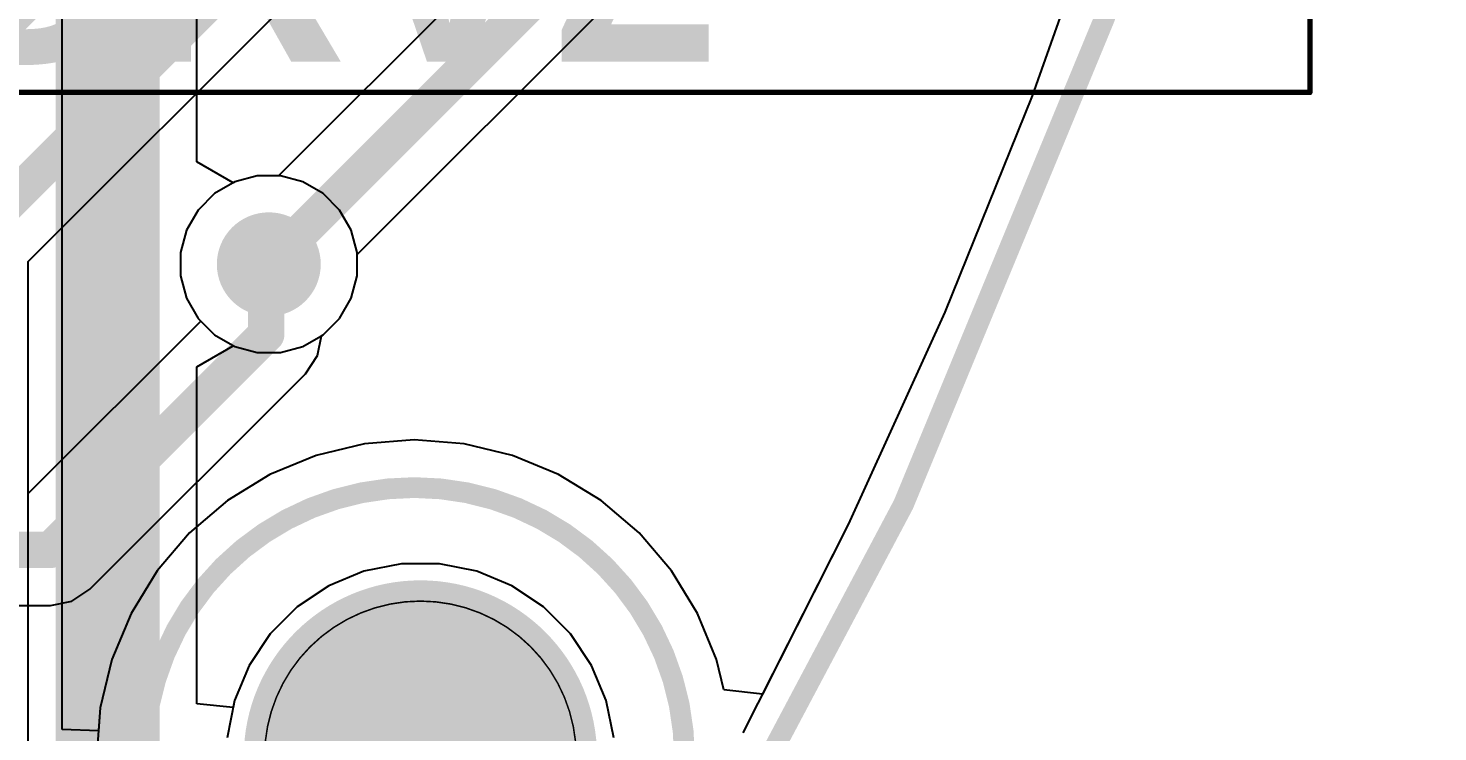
# Model space of a CAD drawing. Header units: inches. Extents: x 0 to 106, y 0 to 106.
# Drawn here: x 92.53 to 106.1, y 28.25 to 35.02 of the extents above; entities that cross this region are included whole.
import ezdxf

# ---------------------------------------------------------------- set-up
doc = ezdxf.new("R2010")
doc.units = ezdxf.units.IN
for name, color, linetype in [('Board Shape', 56, 'Continuous'), ('Bottom Layer', 5, 'Continuous'), ('Bottom Solder', 6, 'Continuous'), ('Layer 1', 16, 'Continuous'), ('Layer 2', 76, 'Continuous'), ('Mechanical 12', 56, 'Continuous'), ('Mechanical 15', 56, 'Continuous'), ('Pad Holes', 156, 'Continuous'), ('Top Layer', 1, 'Continuous'), ('Top Overlay', 2, 'Continuous'), ('Top Solder', 216, 'Continuous'), ('Via Holes', 16, 'Continuous')]:
    doc.layers.add(name, color=color, linetype=linetype)
doc.styles.add('Century Gothic_Bold', font='', dxfattribs={"height": 0.2})
doc.styles.get('Century Gothic_Bold').set_extended_font_data('Century Gothic', bold=True)

# ---------------------------------------------------------------- blocks, each defined once
blk = doc.blocks.new('MOLEX_430450418_258')
at = {"layer": 'Mechanical 15'}
for points in [[(8.095, 6.87, 0.05, 0.05, 0), (-8.095, 6.87, 0.05, 0.05, 0)], [(8.095, -6.87, 0.05, 0.05, 0), (8.095, 6.87, 0.05, 0.05, 0)]]:
    blk.add_lwpolyline(points, format="xyseb", dxfattribs=at)
blk.add_lwpolyline([(8.083, 6.87, 0.025, 0.025, 1), (8.108, 6.87, 0.025, 0.025, 1)], format="xyseb", close=True, dxfattribs=at)
blk.add_lwpolyline([(8.083, 6.87, 0.025, 0.025, 1), (8.108, 6.87, 0.025, 0.025, 1)], format="xyseb", close=True, dxfattribs=at)

msp = doc.modelspace()

# ---------------------------------------------------------------- hatches: boundary and pattern name
at = {"layer": 'Bottom Layer'}
h = msp.add_hatch(color=5, dxfattribs=at)
edge = h.paths.add_edge_path()
edge.add_arc((94.85, 32.75), 0.5, 0, 360)
at = {"layer": 'Bottom Solder'}
h = msp.add_hatch(color=6, dxfattribs=at)
edge = h.paths.add_edge_path()
edge.add_arc((96.309, 28.007), 1.7, 0, 360)
at = {"layer": 'Layer 1'}
h = msp.add_hatch(color=16, dxfattribs=at)
edge = h.paths.add_edge_path()
edge.add_arc((94.85, 32.75), 0.5, 0, 360)
at = {"layer": 'Layer 2'}
h = msp.add_hatch(color=76, dxfattribs=at)
edge = h.paths.add_edge_path()
edge.add_arc((94.85, 32.75), 0.5, 0, 360)
at = {"layer": 'Pad Holes'}
h = msp.add_hatch(color=7, dxfattribs=at)
edge = h.paths.add_edge_path()
edge.add_arc((96.309, 28.007), 1.6, 0, 360)
at = {"layer": 'Top Layer'}
h = msp.add_hatch(color=1, dxfattribs=at)
edge = h.paths.add_edge_path()
edge.add_arc((94.85, 32.75), 0.5, 0, 360)
at = {"layer": 'Top Solder'}
h = msp.add_hatch(color=216, dxfattribs=at)
edge = h.paths.add_edge_path()
edge.add_arc((96.309, 28.007), 1.7, 0, 360)
at = {"layer": 'Via Holes'}
h = msp.add_hatch(color=7, dxfattribs=at)
edge = h.paths.add_edge_path()
edge.add_arc((94.85, 32.75), 0.25, 0, 360)

# ---------------------------------------------------------------- linework, layer by layer
at = {"layer": 'Board Shape'}
msp.add_lwpolyline([(68.125, 103.796, 0.2, 0.2, -0.680616), (76.614, 5.551, 0.2, 0.2, 0)], format="xyseb", dxfattribs=at)
at = {"layer": 'Bottom Layer'}
for p, q in [((92.861, 29.926), (92.861, 41.74)), ((101.465, 40.122), (94.943, 33.6)), ((95.7, 32.843), (102.379, 39.521)), ((102.945, 36.486), (102.195, 34.37)), ((102.195, 34.37), (101.355, 32.288)), ((94.522, 33.542), (94.328, 33.43)), ((94.738, 33.6), (94.522, 33.542)), ((94.943, 33.6), (94.738, 33.6)), ((94.328, 33.43), (94.17, 33.272)), ((94.17, 33.272), (94.058, 33.078)), ((94.058, 33.078), (94, 32.862)), ((94, 32.862), (94, 32.638)), ((95.7, 32.638), (95.7, 32.843)), ((94, 32.638), (94.058, 32.422)), ((95.642, 32.422), (95.7, 32.638)), ((94.058, 32.422), (94.17, 32.228)), ((95.53, 32.228), (95.642, 32.422)), ((101.355, 32.288), (100.427, 30.243)), ((94.17, 32.228), (94.328, 32.07)), ((95.372, 32.07), (95.53, 32.228)), ((94.328, 32.07), (94.522, 31.958)), ((95.178, 31.958), (95.372, 32.07)), ((94.522, 31.958), (94.738, 31.9)), ((94.738, 31.9), (94.962, 31.9)), ((94.962, 31.9), (95.178, 31.958)), ((95.771, 31.022), (95.305, 30.91)), ((96.25, 31.059), (95.771, 31.022)), ((96.729, 31.022), (96.25, 31.059)), ((97.195, 30.91), (96.729, 31.022)), ((95.305, 30.91), (94.861, 30.726)), ((97.639, 30.726), (97.195, 30.91)), ((94.861, 30.726), (94.452, 30.475)), ((98.048, 30.475), (97.639, 30.726)), ((94.452, 30.475), (94.087, 30.163)), ((98.413, 30.163), (98.048, 30.475)), ((94.087, 30.163), (93.775, 29.798)), ((98.725, 29.798), (98.413, 30.163)), ((100.427, 30.243), (99.6, 28.61)), ((92.861, 28.271), (92.861, 29.926)), ((92.861, 29.926), (92.861, 29.926)), ((93.775, 29.798), (93.524, 29.389)), ((98.976, 29.389), (98.725, 29.798)), ((93.524, 29.389), (93.34, 28.945)), ((99.16, 28.945), (98.976, 29.389)), ((93.34, 28.945), (93.228, 28.479)), ((99.23, 28.653), (99.16, 28.945)), ((99.6, 28.61), (99.23, 28.653)), ((93.228, 28.479), (93.211, 28.257)), ((93.211, 28.257), (92.861, 28.271))]:
    msp.add_line(p, q, dxfattribs=at)
msp.add_lwpolyline([(94.85, 32.75, 0.35, 0.35, 0), (102, 39.9, 0.35, 0.35, 0)], format="xyseb", dxfattribs=at)
for points in [[(94.763, 32.75, 0.175, 0.175, 1), (94.938, 32.75, 0.175, 0.175, 1)], [(98.85, 28, 0.2, 0.2, 1), (93.65, 28, 0.2, 0.2, 1)]]:
    msp.add_lwpolyline(points, format="xyseb", close=True, dxfattribs=at)
at = {"layer": 'Layer 1'}
for p, q in [((102.945, 36.486), (102.195, 34.37)), ((102.195, 34.37), (101.355, 32.288)), ((94.522, 33.542), (94.328, 33.43)), ((94.738, 33.6), (94.522, 33.542)), ((94.962, 33.6), (94.738, 33.6)), ((95.178, 33.542), (94.962, 33.6)), ((95.372, 33.43), (95.178, 33.542)), ((94.328, 33.43), (94.17, 33.272)), ((95.53, 33.272), (95.372, 33.43)), ((94.17, 33.272), (94.058, 33.078)), ((95.642, 33.078), (95.53, 33.272)), ((94.058, 33.078), (94, 32.862)), ((95.7, 32.862), (95.642, 33.078)), ((94, 32.862), (94, 32.638)), ((95.7, 32.638), (95.7, 32.862)), ((94, 32.638), (94.058, 32.422)), ((95.642, 32.422), (95.7, 32.638)), ((94.058, 32.422), (94.17, 32.228)), ((95.53, 32.228), (95.642, 32.422)), ((101.355, 32.288), (100.427, 30.243)), ((94.195, 32.202), (92.528, 30.535)), ((94.17, 32.228), (94.195, 32.202)), ((95.372, 32.07), (95.53, 32.228)), ((95.32, 31.87), (95.358, 32.062)), ((95.358, 32.062), (95.372, 32.07)), ((95.204, 31.696), (95.32, 31.87)), ((93.129, 29.622), (95.204, 31.696)), ((100.427, 30.243), (99.413, 28.24)), ((96.126, 29.867), (95.766, 29.796)), ((96.492, 29.867), (96.126, 29.867)), ((96.852, 29.796), (96.492, 29.867)), ((95.766, 29.796), (95.428, 29.655)), ((97.19, 29.655), (96.852, 29.796)), ((92.955, 29.505), (93.129, 29.622)), ((95.428, 29.655), (95.123, 29.452)), ((97.495, 29.452), (97.19, 29.655)), ((91.035, 29.465), (92.75, 29.465)), ((92.75, 29.465), (92.955, 29.505)), ((95.123, 29.452), (94.864, 29.193)), ((97.754, 29.193), (97.495, 29.452)), ((94.864, 29.193), (94.661, 28.888)), ((97.957, 28.888), (97.754, 29.193)), ((94.661, 28.888), (94.52, 28.55)), ((98.098, 28.55), (97.957, 28.888)), ((94.52, 28.55), (94.449, 28.19)), ((98.169, 28.19), (98.098, 28.55))]:
    msp.add_line(p, q, dxfattribs=at)
for points in [[(94.825, 32.725, 0.35, 0.35, 0), (94.85, 32.75, 0.35, 0.35, 0)], [(94.825, 32.075, 0.35, 0.35, 0), (94.825, 32.725, 0.35, 0.35, 0)], [(92.75, 30, 0.35, 0.35, 0), (94.825, 32.075, 0.35, 0.35, 0)], [(90.5, 30, 0.35, 0.35, 0), (92.75, 30, 0.35, 0.35, 0)]]:
    msp.add_lwpolyline(points, format="xyseb", dxfattribs=at)
for points in [[(94.738, 32.725, 0.175, 0.175, 1), (94.913, 32.725, 0.175, 0.175, 1)], [(94.738, 32.725, 0.175, 0.175, 1), (94.913, 32.725, 0.175, 0.175, 1)], [(94.763, 32.75, 0.175, 0.175, 1), (94.938, 32.75, 0.175, 0.175, 1)], [(94.738, 32.075, 0.175, 0.175, 1), (94.913, 32.075, 0.175, 0.175, 1)], [(94.738, 32.075, 0.175, 0.175, 1), (94.913, 32.075, 0.175, 0.175, 1)], [(92.663, 30, 0.175, 0.175, 1), (92.838, 30, 0.175, 0.175, 1)], [(92.663, 30, 0.175, 0.175, 1), (92.838, 30, 0.175, 0.175, 1)]]:
    msp.add_lwpolyline(points, format="xyseb", close=True, dxfattribs=at)
at = {"layer": 'Layer 2'}
for p, q in [((94.157, 33.736), (94.157, 52.849)), ((102.945, 36.486), (102.195, 34.37)), ((102.195, 34.37), (101.355, 32.288)), ((94.507, 33.534), (94.157, 33.736)), ((94.522, 33.542), (94.507, 33.534)), ((94.738, 33.6), (94.522, 33.542)), ((94.962, 33.6), (94.738, 33.6)), ((95.178, 33.542), (94.962, 33.6)), ((95.372, 33.43), (95.178, 33.542)), ((95.53, 33.272), (95.372, 33.43)), ((95.642, 33.078), (95.53, 33.272)), ((95.7, 32.862), (95.642, 33.078)), ((95.7, 32.638), (95.7, 32.862)), ((95.642, 32.422), (95.7, 32.638)), ((95.53, 32.228), (95.642, 32.422)), ((101.355, 32.288), (100.427, 30.243)), ((95.372, 32.07), (95.53, 32.228)), ((95.178, 31.958), (95.372, 32.07)), ((94.157, 31.764), (94.507, 31.966)), ((94.507, 31.966), (94.522, 31.958)), ((94.522, 31.958), (94.738, 31.9)), ((94.738, 31.9), (94.962, 31.9)), ((94.962, 31.9), (95.178, 31.958)), ((94.157, 28.518), (94.157, 31.764)), ((100.427, 30.243), (99.413, 28.24)), ((96.126, 29.867), (95.766, 29.796)), ((96.492, 29.867), (96.126, 29.867)), ((96.852, 29.796), (96.492, 29.867)), ((95.766, 29.796), (95.428, 29.655)), ((97.19, 29.655), (96.852, 29.796)), ((95.428, 29.655), (95.123, 29.452)), ((97.495, 29.452), (97.19, 29.655)), ((95.123, 29.452), (94.864, 29.193)), ((97.754, 29.193), (97.495, 29.452)), ((94.864, 29.193), (94.661, 28.888)), ((97.957, 28.888), (97.754, 29.193)), ((94.661, 28.888), (94.52, 28.55)), ((98.098, 28.55), (97.957, 28.888)), ((94.507, 28.483), (94.157, 28.518)), ((94.52, 28.55), (94.507, 28.483)), ((98.169, 28.19), (98.098, 28.55))]:
    msp.add_line(p, q, dxfattribs=at)
msp.add_lwpolyline([(93.3, 23.6, 1, 1, 0), (93.3, 54, 1, 1, 0)], format="xyseb", dxfattribs=at)
at = {"layer": 'Mechanical 12'}
msp.add_lwpolyline([(97.809, 28.007, 0.015, 0.015, 1), (94.809, 28.007, 0.015, 0.015, 1)], format="xyseb", close=True, dxfattribs=at)
at = {"layer": 'Top Layer'}
for p, q in [((92.535, 32.778), (96.475, 36.718)), ((102.945, 36.486), (102.195, 34.37)), ((102.195, 34.37), (101.355, 32.288)), ((94.522, 33.542), (94.328, 33.43)), ((94.738, 33.6), (94.522, 33.542)), ((94.962, 33.6), (94.738, 33.6)), ((95.178, 33.542), (94.962, 33.6)), ((95.372, 33.43), (95.178, 33.542)), ((94.328, 33.43), (94.17, 33.272)), ((95.53, 33.272), (95.372, 33.43)), ((94.17, 33.272), (94.058, 33.078)), ((95.642, 33.078), (95.53, 33.272)), ((94.058, 33.078), (94, 32.862)), ((95.7, 32.862), (95.642, 33.078)), ((94, 32.862), (94, 32.638)), ((95.7, 32.638), (95.7, 32.862)), ((92.535, 20), (92.535, 32.778)), ((94, 32.638), (94.058, 32.422)), ((95.642, 32.422), (95.7, 32.638)), ((94.058, 32.422), (94.17, 32.228)), ((95.53, 32.228), (95.642, 32.422)), ((101.355, 32.288), (100.427, 30.243)), ((94.17, 32.228), (94.328, 32.07)), ((95.372, 32.07), (95.53, 32.228)), ((94.328, 32.07), (94.522, 31.958)), ((95.178, 31.958), (95.372, 32.07)), ((94.522, 31.958), (94.738, 31.9)), ((94.738, 31.9), (94.962, 31.9)), ((94.962, 31.9), (95.178, 31.958)), ((95.771, 31.022), (95.305, 30.91)), ((96.25, 31.059), (95.771, 31.022)), ((96.729, 31.022), (96.25, 31.059)), ((97.195, 30.91), (96.729, 31.022)), ((95.305, 30.91), (94.861, 30.726)), ((97.639, 30.726), (97.195, 30.91)), ((94.861, 30.726), (94.452, 30.475)), ((98.048, 30.475), (97.639, 30.726)), ((94.452, 30.475), (94.087, 30.163)), ((98.413, 30.163), (98.048, 30.475)), ((94.087, 30.163), (93.775, 29.798)), ((98.725, 29.798), (98.413, 30.163)), ((100.427, 30.243), (99.6, 28.61)), ((93.775, 29.798), (93.524, 29.389)), ((98.976, 29.389), (98.725, 29.798)), ((93.524, 29.389), (93.34, 28.945)), ((99.16, 28.945), (98.976, 29.389)), ((93.34, 28.945), (93.228, 28.479)), ((99.23, 28.653), (99.16, 28.945)), ((99.6, 28.61), (99.23, 28.653)), ((93.228, 28.479), (93.191, 28))]:
    msp.add_line(p, q, dxfattribs=at)
for points in [[(91, 33.75, 0.35, 0.35, 0), (95.5, 38.25, 0.35, 0.35, 0)], [(92, 33, 0.35, 0.35, 0), (96.4, 37.4, 0.35, 0.35, 0)]]:
    msp.add_lwpolyline(points, format="xyseb", dxfattribs=at)
msp.add_lwpolyline([(98.85, 28, 0.2, 0.2, 1), (93.65, 28, 0.2, 0.2, 1)], format="xyseb", close=True, dxfattribs=at)

# ---------------------------------------------------------------- block references
at = {"rotation": 270}
msp.add_blockref('MOLEX_430450418_258', (98, 42.5), dxfattribs=at)

# ---------------------------------------------------------------- texts
at = {"layer": 'Top Overlay', "style": 'Century Gothic_Bold'}
msp.add_text('SRV2', height=2.2, rotation=360, dxfattribs=at).set_placement((91.517, 34.699))

doc.saveas('drawing.dxf')
